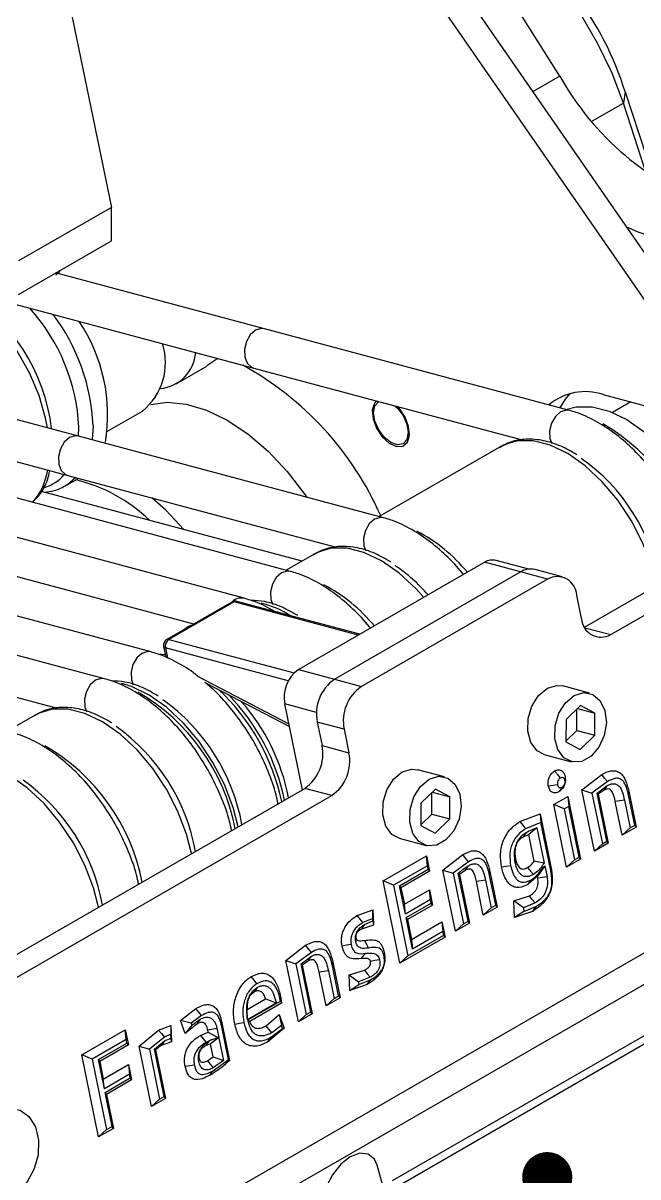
# Model space of a CAD drawing. Header units: millimetres. Extents: x 2 to 418, y 2 to 295.
# Drawn here: x 363.33 to 372.68, y 92.1 to 109.66 of the extents above; entities that cross this region are included whole.
import ezdxf

# ---------------------------------------------------------------- set-up
doc = ezdxf.new("R2010")
doc.units = ezdxf.units.MM
doc.dimstyles.new('SLDDIMSTYLE0', dxfattribs={"dimtxt": 0.18, "dimasz": 0.762, "dimexe": 0, "dimexo": 0.0625, "dimgap": 0, "dimtad": 0, "dimtih": 1, "dimtoh": 1, "dimdec": 0, "dimrnd": 1e-09, "dimzin": 0, "dimdsep": 46, "dimtxsty": 'Standard', "dimblk1": 'DOT', "dimblk2": 'DOT', "dimsah": 1, "dimcen": 0.09, "dimadec": 0, "dimazin": 0, "dimtfac": 0.762, "dimtdec": 0, "dimtofl": 0, "dimtmove": 0, "dimatfit": 3, "dimldrblk": 'DOT', "dimfxl": 1, "dimfrac": 2, "dimtolj": 1, "dimtzin": 0, "dimarcsym": 0})

# ---------------------------------------------------------------- blocks, each defined once
blk = doc.blocks.new('_Dot')
at = {"color": 0, "linetype": 'ByBlock', "lineweight": -2}
blk.add_line((-0.5, 0), (-1, 0), dxfattribs=at)
at = {"color": 0, "linetype": 'ByBlock', "const_width": 0.5}
blk.add_lwpolyline([(-0.25, 0, 1), (0.25, 0, 1)], format="xyb", close=True, dxfattribs=at)

msp = doc.modelspace()

# ---------------------------------------------------------------- linework, layer by layer
at = {"color": 7, "linetype": 'Continuous', "lineweight": 25}
for p, q in [((371.493, 108.854), (365.533, 118.361)), ((373.683, 104.86), (365.603, 116.557)), ((373.329, 104.656), (365.25, 116.353)), ((363.581, 112.203), (364.675, 106.857)), ((372.486, 108.616), (372.46, 108.443)), ((372.486, 108.616), (372.912, 107.316)), ((372.803, 107.395), (372.46, 108.443)), ((364.675, 106.857), (363.261, 106.041)), ((364.675, 106.35), (364.675, 106.857)), ((363.261, 105.533), (364.675, 106.35)), ((367.003, 105.008), (363.825, 105.859)), ((362.428, 105.592), (366.843, 104.409)), ((371.642, 103.765), (367.003, 105.008)), ((364.175, 103.375), (359.536, 104.618)), ((366.296, 104.556), (366.126, 104.444)), ((365.663, 104.17), (366.129, 104.438)), ((366.843, 104.409), (370.921, 103.317)), ((372.155, 104.008), (373.61, 103.618)), ((359.599, 103.959), (364.015, 102.776)), ((371.492, 103.806), (371.495, 103.807)), ((372.572, 103.896), (372.294, 103.736)), ((364.616, 103.45), (365.148, 103.756)), ((371.869, 100.47), (377.233, 103.567)), ((372.269, 100.355), (377.643, 103.457)), ((368.814, 102.133), (364.175, 103.375)), ((370.596, 103.218), (368.747, 102.15)), ((370.596, 103.218), (370.575, 103.205)), ((363.982, 102.622), (364.175, 102.733)), ((364.015, 102.776), (368.093, 101.684)), ((367.399, 101.316), (362.761, 102.559)), ((367.575, 101.474), (363.613, 102.535)), ((366.692, 100.908), (362.054, 102.151)), ((365.928, 100.515), (361.347, 101.742)), ((367.768, 101.585), (367.333, 101.334)), ((367.768, 101.585), (367.746, 101.572)), ((365.278, 100.092), (360.64, 101.334)), ((367.521, 99.822), (370.349, 101.455)), ((370.896, 101.308), (370.349, 101.455)), ((371.02, 101.351), (370.526, 101.483)), ((371.527, 101.234), (371.117, 101.344)), ((368.067, 99.676), (370.896, 101.308)), ((371.306, 101.199), (368.477, 99.566)), ((371.306, 101.199), (370.896, 101.308)), ((364.571, 99.683), (359.932, 100.926)), ((366.508, 100.85), (365.518, 100.279)), ((366.54, 100.853), (365.55, 100.281)), ((368.452, 100.36), (366.584, 100.86)), ((371.824, 100.598), (371.751, 100.955)), ((359.772, 100.327), (363.85, 99.235)), ((365.47, 100.172), (365.503, 100.012)), ((365.495, 100.048), (365.387, 100.057)), ((367.521, 99.822), (368.067, 99.676)), ((366.118, 99.617), (367.382, 98.957)), ((368.067, 99.676), (368.477, 99.566)), ((371.947, 99.463), (371.537, 99.573)), ((367.579, 97.993), (367.311, 99.301)), ((371.809, 99.277), (371.589, 99.061)), ((371.752, 98.896), (371.754, 99.223)), ((371.761, 99.23), (372.027, 99.158)), ((372.027, 99.158), (371.809, 99.277)), ((363.525, 99.136), (363.09, 98.885)), ((363.525, 99.136), (363.504, 99.123)), ((371.589, 99.061), (371.587, 98.725)), ((372.025, 98.822), (372.027, 99.158)), ((368.215, 98.914), (367.805, 99.024)), ((367.805, 99.024), (367.879, 98.666)), ((368.215, 98.914), (368.288, 98.557)), ((371.587, 98.733), (371.752, 98.896)), ((371.752, 98.896), (372.025, 98.822)), ((363.592, 90.209), (378.583, 98.863)), ((371.587, 98.725), (371.805, 98.606)), ((371.805, 98.606), (372.025, 98.822)), ((367.879, 98.666), (368.288, 98.557)), ((371.257, 98.53), (371.667, 98.42)), ((378.631, 98.412), (363.641, 89.758)), ((369.741, 98.19), (369.331, 98.299)), ((371.829, 97.991), (372.13, 98.226)), ((362.449, 95.032), (367.617, 98.015)), ((368.026, 97.905), (367.617, 98.015)), ((369.603, 98.004), (369.383, 97.787)), ((369.821, 97.885), (369.603, 98.004)), ((372.019, 97.06), (371.829, 97.991)), ((371.829, 97.991), (371.982, 97.944)), ((372.217, 98.118), (371.982, 97.944)), ((372.06, 97.943), (372.216, 98.056)), ((362.652, 94.803), (368.026, 97.905)), ((369.546, 97.622), (369.548, 97.949)), ((369.555, 97.956), (369.821, 97.885)), ((369.819, 97.549), (369.821, 97.885)), ((371.402, 97.768), (371.613, 97.89)), ((371.613, 97.89), (371.808, 96.938)), ((371.613, 97.89), (371.629, 97.741)), ((371.982, 97.944), (372.14, 97.172)), ((372.21, 97.213), (372.06, 97.943)), ((372.078, 97.924), (372.06, 97.943)), ((372.166, 97.985), (372.078, 97.924)), ((372.078, 97.924), (372.23, 97.182)), ((372.476, 97.837), (372.337, 97.814)), ((372.476, 97.837), (372.562, 97.416)), ((372.539, 97.91), (372.541, 97.97)), ((372.632, 97.456), (372.539, 97.91)), ((372.541, 97.97), (372.653, 97.426)), ((369.383, 97.787), (369.381, 97.451)), ((371.597, 96.816), (371.402, 97.768)), ((371.559, 97.701), (371.402, 97.768)), ((371.629, 97.741), (371.559, 97.701)), ((371.559, 97.701), (371.717, 96.928)), ((371.787, 96.969), (371.629, 97.741)), ((372.442, 97.304), (372.337, 97.814)), ((369.381, 97.46), (369.546, 97.622)), ((369.546, 97.622), (369.819, 97.549)), ((369.599, 97.332), (369.819, 97.549)), ((370.887, 97.508), (371.195, 97.625)), ((371.207, 97.497), (370.974, 97.401)), ((371.195, 97.625), (371.359, 96.822)), ((371.195, 97.625), (371.207, 97.497)), ((371.357, 96.764), (371.207, 97.497)), ((369.381, 97.451), (369.599, 97.332)), ((371.022, 97.315), (370.935, 97.274)), ((371.146, 97.413), (371.022, 97.315)), ((371.105, 96.909), (371.022, 97.315)), ((371.146, 97.413), (371.256, 96.877)), ((372.653, 97.426), (372.442, 97.304)), ((372.562, 97.416), (372.442, 97.304)), ((372.562, 97.416), (372.632, 97.456)), ((372.632, 97.456), (372.653, 97.426)), ((369.051, 97.256), (369.461, 97.146)), ((372.23, 97.182), (372.019, 97.06)), ((372.019, 97.06), (372.14, 97.172)), ((372.14, 97.172), (372.21, 97.213)), ((372.23, 97.182), (372.21, 97.213)), ((368.806, 96.606), (369.466, 96.987)), ((369.466, 96.987), (369.514, 96.753)), ((369.482, 96.838), (369.466, 96.987)), ((369.717, 96.772), (370.018, 97.007)), ((371.808, 96.938), (371.597, 96.816)), ((371.717, 96.928), (371.787, 96.969)), ((371.808, 96.938), (371.787, 96.969)), ((369.482, 96.838), (368.964, 96.539)), ((369.058, 96.532), (369.493, 96.783)), ((369.493, 96.783), (369.482, 96.838)), ((369.493, 96.783), (369.514, 96.753)), ((369.907, 95.841), (369.717, 96.772)), ((369.717, 96.772), (369.87, 96.725)), ((370.105, 96.899), (369.87, 96.725)), ((370.054, 96.766), (369.967, 96.705)), ((371.256, 96.877), (371.105, 96.909)), ((371.264, 96.837), (371.153, 96.679)), ((371.264, 96.837), (371.299, 96.667)), ((371.359, 96.822), (371.357, 96.764)), ((371.717, 96.928), (371.597, 96.816)), ((369.062, 95.353), (368.806, 96.606)), ((368.964, 96.539), (368.806, 96.606)), ((369.514, 96.753), (369.078, 96.501)), ((369.87, 96.725), (370.028, 95.953)), ((370.098, 95.993), (369.948, 96.724)), ((369.967, 96.705), (369.948, 96.724)), ((369.967, 96.705), (370.118, 95.963)), ((370.364, 96.618), (370.225, 96.595)), ((370.33, 96.085), (370.225, 96.595)), ((370.364, 96.618), (370.45, 96.197)), ((370.427, 96.691), (370.43, 96.751)), ((370.52, 96.237), (370.427, 96.691)), ((370.43, 96.751), (370.541, 96.207)), ((371.153, 96.679), (371.014, 96.555)), ((371.159, 96.646), (371.153, 96.679)), ((371.299, 96.667), (371.159, 96.646)), ((368.964, 96.539), (369.183, 95.465)), ((369.146, 96.102), (369.058, 96.532)), ((369.058, 96.532), (369.078, 96.501)), ((369.078, 96.501), (369.13, 96.251)), ((369.13, 96.251), (369.513, 96.472)), ((369.513, 96.472), (369.56, 96.238)), ((369.528, 96.323), (369.513, 96.472)), ((369.146, 96.102), (369.13, 96.251)), ((369.528, 96.323), (369.146, 96.102)), ((369.157, 96.048), (369.54, 96.269)), ((369.56, 96.238), (369.178, 96.017)), ((369.54, 96.269), (369.528, 96.323)), ((369.56, 96.238), (369.54, 96.269)), ((370.45, 96.197), (370.52, 96.237)), ((370.52, 96.237), (370.541, 96.207)), ((370.796, 96.303), (371.032, 96.378)), ((370.806, 96.049), (370.796, 96.303)), ((370.942, 96.198), (370.796, 96.303)), ((371.118, 96.271), (370.942, 96.198)), ((368.414, 96.08), (368.653, 96.164)), ((368.651, 96.035), (368.653, 96.164)), ((368.653, 96.164), (368.659, 95.933)), ((370.541, 96.207), (370.33, 96.085)), ((370.45, 96.197), (370.33, 96.085)), ((371.078, 96.143), (370.806, 96.049)), ((370.944, 96.141), (370.806, 96.049)), ((370.942, 96.198), (370.944, 96.141)), ((370.944, 96.141), (371.128, 96.215)), ((368.659, 95.933), (368.476, 95.873)), ((368.651, 96.035), (368.501, 95.973)), ((368.526, 95.944), (368.652, 95.997)), ((368.652, 95.997), (368.651, 96.035)), ((368.652, 95.997), (368.659, 95.933)), ((369.255, 95.568), (369.157, 96.048)), ((369.178, 96.017), (369.157, 96.048)), ((369.178, 96.017), (369.239, 95.717)), ((369.239, 95.717), (369.701, 95.983)), ((369.701, 95.983), (369.749, 95.75)), ((369.701, 95.983), (369.717, 95.835)), ((370.118, 95.963), (369.907, 95.841)), ((369.907, 95.841), (370.028, 95.953)), ((370.028, 95.953), (370.098, 95.993)), ((370.118, 95.963), (370.098, 95.993)), ((369.749, 95.75), (369.062, 95.353)), ((369.183, 95.465), (369.728, 95.78)), ((369.239, 95.717), (369.255, 95.568)), ((369.717, 95.835), (369.255, 95.568)), ((369.728, 95.78), (369.717, 95.835)), ((369.749, 95.75), (369.728, 95.78)), ((367.328, 95.393), (367.629, 95.627)), ((367.518, 94.462), (367.328, 95.393)), ((367.328, 95.393), (367.481, 95.346)), ((367.716, 95.519), (367.481, 95.346)), ((367.559, 95.345), (367.715, 95.458)), ((367.665, 95.387), (367.578, 95.326)), ((368.038, 95.312), (368.04, 95.372)), ((368.04, 95.372), (368.152, 94.828)), ((369.062, 95.353), (369.183, 95.465)), ((367.481, 95.346), (367.639, 94.574)), ((367.709, 94.614), (367.559, 95.345)), ((367.578, 95.326), (367.559, 95.345)), ((367.578, 95.326), (367.729, 94.584)), ((367.975, 95.239), (367.836, 95.216)), ((367.941, 94.706), (367.836, 95.216)), ((367.975, 95.239), (368.061, 94.818)), ((368.131, 94.858), (368.038, 95.312)), ((368.29, 95.177), (368.523, 95.247)), ((368.299, 94.94), (368.29, 95.177)), ((368.29, 95.177), (368.435, 95.072)), ((368.567, 95.03), (368.299, 94.94)), ((368.299, 94.94), (368.437, 95.028)), ((368.609, 95.139), (368.435, 95.072)), ((368.435, 95.072), (368.437, 95.028)), ((368.437, 95.028), (368.617, 95.101)), ((366.847, 94.914), (366.896, 94.985)), ((367.247, 94.85), (367.264, 94.744)), ((368.061, 94.818), (368.131, 94.858)), ((368.131, 94.858), (368.152, 94.828)), ((365.729, 94.48), (365.96, 94.664)), ((366.742, 94.649), (367.019, 94.809)), ((367.183, 94.746), (366.744, 94.492)), ((366.749, 94.49), (367.247, 94.777)), ((367.264, 94.744), (366.78, 94.465)), ((367.183, 94.746), (367.019, 94.809)), ((367.247, 94.777), (367.244, 94.791)), ((367.247, 94.777), (367.264, 94.744)), ((368.152, 94.828), (367.941, 94.706)), ((368.061, 94.818), (367.941, 94.706)), ((365.799, 94.286), (365.729, 94.48)), ((365.891, 94.441), (365.729, 94.48)), ((366.046, 94.556), (365.891, 94.441)), ((365.901, 94.413), (366.023, 94.5)), ((366.744, 94.492), (366.742, 94.649)), ((366.749, 94.49), (366.78, 94.465)), ((367.027, 94.403), (367.228, 94.571)), ((367.228, 94.571), (367.302, 94.366)), ((367.228, 94.571), (367.263, 94.405)), ((367.729, 94.584), (367.518, 94.462)), ((367.518, 94.462), (367.639, 94.574)), ((367.639, 94.574), (367.709, 94.614)), ((367.729, 94.584), (367.709, 94.614)), ((373.328, 94.57), (368.944, 92.039)), ((364.226, 93.961), (364.886, 94.342)), ((364.886, 94.342), (364.934, 94.109)), ((364.902, 94.194), (364.886, 94.342)), ((365.1, 94.089), (365.394, 94.337)), ((365.394, 94.337), (365.582, 94.405)), ((365.582, 94.405), (365.581, 94.273)), ((365.582, 94.405), (365.592, 94.158)), ((365.973, 94.428), (365.799, 94.286)), ((365.901, 94.413), (365.799, 94.286)), ((365.891, 94.441), (365.901, 94.413)), ((366.029, 94.255), (366.148, 94.306)), ((366.281, 94.359), (366.142, 94.335)), ((366.148, 94.306), (366.142, 94.335)), ((366.148, 94.306), (366.303, 94.217)), ((366.281, 94.359), (366.309, 94.222)), ((366.355, 94.447), (366.353, 94.387)), ((366.455, 93.887), (366.353, 94.387)), ((366.355, 94.447), (366.473, 93.874)), ((367.302, 94.366), (367.05, 94.154)), ((367.1, 94.226), (367.279, 94.361)), ((367.263, 94.405), (367.114, 94.295)), ((367.279, 94.361), (367.263, 94.405)), ((367.302, 94.366), (367.279, 94.361)), ((373.3, 94.423), (369.057, 91.973)), ((364.902, 94.194), (364.383, 93.895)), ((364.478, 93.888), (364.913, 94.139)), ((364.913, 94.139), (364.902, 94.194)), ((364.913, 94.139), (364.934, 94.109)), ((365.481, 94.229), (365.253, 94.046)), ((365.331, 94.043), (365.485, 94.171)), ((365.592, 94.158), (365.435, 94.1)), ((365.581, 94.273), (365.481, 94.229)), ((365.485, 94.171), (365.584, 94.215)), ((365.584, 94.215), (365.581, 94.273)), ((365.592, 94.158), (365.584, 94.215)), ((366.184, 94.128), (366.109, 94.096)), ((366.193, 94.185), (366.116, 94.148)), ((366.159, 94.167), (366.193, 94.185)), ((366.303, 94.217), (366.184, 94.128)), ((366.225, 93.929), (366.184, 94.128)), ((366.309, 94.222), (366.303, 94.217)), ((366.311, 94.213), (366.303, 94.217)), ((366.309, 94.222), (366.311, 94.213)), ((366.311, 94.213), (366.38, 93.874)), ((364.482, 92.709), (364.226, 93.961)), ((364.383, 93.895), (364.226, 93.961)), ((364.934, 94.109), (364.498, 93.857)), ((365.287, 93.174), (365.1, 94.089)), ((365.1, 94.089), (365.253, 94.046)), ((365.253, 94.046), (365.408, 93.286)), ((365.478, 93.326), (365.331, 94.043)), ((365.331, 94.043), (365.348, 94.033)), ((365.435, 94.1), (365.348, 94.033)), ((365.348, 94.033), (365.499, 93.296)), ((364.383, 93.895), (364.603, 92.821)), ((364.569, 93.442), (364.478, 93.888)), ((364.478, 93.888), (364.498, 93.857)), ((364.498, 93.857), (364.553, 93.59)), ((364.553, 93.59), (364.936, 93.811)), ((364.936, 93.811), (364.984, 93.577)), ((364.936, 93.811), (364.952, 93.663)), ((366.136, 93.869), (366.225, 93.929)), ((366.222, 93.718), (366.455, 93.887)), ((366.38, 93.874), (366.222, 93.761)), ((366.225, 93.929), (366.38, 93.874)), ((366.473, 93.874), (366.455, 93.887)), ((364.952, 93.663), (364.569, 93.442)), ((364.58, 93.387), (364.963, 93.608)), ((364.963, 93.608), (364.952, 93.663)), ((364.984, 93.577), (364.963, 93.608)), ((364.569, 93.442), (364.553, 93.59)), ((364.984, 93.577), (364.601, 93.356)), ((364.686, 92.869), (364.58, 93.387)), ((364.601, 93.356), (364.58, 93.387)), ((364.601, 93.356), (364.707, 92.839)), ((365.499, 93.296), (365.287, 93.174)), ((365.408, 93.286), (365.287, 93.174)), ((365.408, 93.286), (365.478, 93.326)), ((365.478, 93.326), (365.499, 93.296)), ((364.707, 92.839), (364.482, 92.709)), ((364.482, 92.709), (364.603, 92.821)), ((364.603, 92.821), (364.686, 92.869)), ((364.707, 92.839), (364.686, 92.869)), ((368.809, 91.948), (368.717, 92.282))]:
    msp.add_line(p, q, dxfattribs=at)
at = {"color": 8, "linetype": 'Continuous', "lineweight": 25}
for p, q in [((371.493, 108.854), (371.086, 108.619)), ((371.989, 108.172), (372.46, 108.443)), ((364.175, 103.375), (364.181, 103.512)), ((364.397, 103.537), (364.383, 103.319)), ((368.43, 100.347), (366.54, 100.853)), ((367.197, 100.704), (367.234, 100.686)), ((371.875, 100.46), (372.269, 100.355)), ((365.55, 100.281), (367.454, 99.771)), ((365.497, 100.151), (365.528, 100.003)), ((367.365, 99.651), (365.497, 100.151)), ((365.985, 99.721), (367.374, 98.996)), ((367.794, 99.171), (367.311, 99.301))]:
    msp.add_line(p, q, dxfattribs=at)
at = {"color": 7, "linetype": 'Continuous', "lineweight": 25, "flags": 128}
for points in [[(372.46, 108.443), (372.288, 108.899), (372.074, 109.346), (371.823, 109.778), (371.538, 110.184), (371.227, 110.556), (370.895, 110.887), (370.549, 111.17), (370.197, 111.399), (369.845, 111.57), (369.772, 111.598)], [(372.508, 106.561), (372.68, 106.483), (372.987, 106.377)], [(371.648, 104.023), (371.575, 103.936), (371.495, 103.807)], [(365.273, 103.856), (365.522, 103.89), (365.813, 103.864), (366.12, 103.773), (366.435, 103.621), (366.751, 103.41), (367.058, 103.146), (367.349, 102.835), (367.617, 102.487), (367.645, 102.446)], [(368.703, 103.911), (368.674, 103.876), (368.643, 103.772), (368.655, 103.638), (368.708, 103.496), (368.794, 103.366), (368.9, 103.269), (369.01, 103.22), (369.107, 103.225), (369.176, 103.284), (369.207, 103.389), (369.195, 103.523), (369.142, 103.665), (369.056, 103.794), (369.03, 103.823)], [(368.663, 103.731), (368.683, 103.835), (368.74, 103.901), (368.74, 103.901)], [(368.992, 103.833), (369.025, 103.802), (369.11, 103.687), (369.167, 103.556), (369.187, 103.429), (369.167, 103.325), (369.11, 103.26), (369.025, 103.243), (368.925, 103.278), (368.825, 103.359), (368.74, 103.473), (368.683, 103.604), (368.663, 103.731), (368.663, 103.731)], [(371.586, 103.78), (371.743, 103.821), (371.983, 103.821), (372.242, 103.756), (372.51, 103.627), (372.777, 103.44), (373.035, 103.2), (373.272, 102.918), (373.481, 102.602), (373.655, 102.265), (373.787, 101.918), (373.863, 101.621)], [(365.778, 101.955), (365.502, 102.248), (365.293, 102.434)], [(371.054, 98.713), (371.007, 98.884), (371.013, 99.077), (371.07, 99.267), (371.172, 99.428), (371.304, 99.538), (371.449, 99.582), (371.537, 99.573)], [(371.464, 98.604), (371.417, 98.774), (371.422, 98.968), (371.48, 99.157), (371.582, 99.318), (371.714, 99.428), (371.859, 99.472), (371.997, 99.444), (372.109, 99.349), (372.18, 99.198), (372.201, 99.013), (372.169, 98.818), (372.088, 98.64), (371.969, 98.503), (371.828, 98.424), (371.684, 98.416), (371.557, 98.479), (371.464, 98.604)], [(371.257, 98.53), (371.147, 98.588), (371.054, 98.713)], [(368.848, 97.44), (368.801, 97.611), (368.806, 97.804), (368.864, 97.994), (368.966, 98.154), (369.098, 98.264), (369.243, 98.308), (369.331, 98.299)], [(369.258, 97.33), (369.211, 97.501), (369.216, 97.694), (369.274, 97.884), (369.376, 98.044), (369.508, 98.154), (369.653, 98.198), (369.79, 98.171), (369.903, 98.075), (369.974, 97.925), (369.995, 97.74), (369.963, 97.545), (369.882, 97.367), (369.763, 97.229), (369.622, 97.151), (369.478, 97.142), (369.351, 97.205), (369.258, 97.33)], [(372.217, 98.118), (372.173, 98.172), (372.13, 98.226)], [(371.46, 98.07), (371.39, 98.059), (371.321, 98.048)], [(371.529, 98.033), (371.504, 97.998), (371.487, 97.972), (371.482, 97.965), (371.48, 97.963), (371.479, 97.962)], [(372.166, 97.985), (372.191, 98.021), (372.216, 98.056)], [(370.887, 97.508), (370.931, 97.455), (370.974, 97.401)], [(369.051, 97.256), (368.941, 97.315), (368.848, 97.44)], [(370.984, 97.345), (370.959, 97.31), (370.935, 97.274)], [(370.105, 96.899), (370.061, 96.953), (370.018, 97.007)], [(370.818, 96.943), (370.817, 96.913), (370.816, 96.883)], [(370.054, 96.766), (370.079, 96.801), (370.104, 96.837)], [(370.607, 96.82), (370.677, 96.831), (370.746, 96.842)], [(371.004, 96.811), (371.048, 96.757), (371.092, 96.703)], [(371.014, 96.555), (371.039, 96.59), (371.063, 96.625)], [(371.118, 96.271), (371.075, 96.324), (371.032, 96.378)], [(368.501, 95.973), (368.457, 96.026), (368.414, 96.08)], [(371.128, 96.215), (371.103, 96.179), (371.078, 96.143)], [(368.526, 95.944), (368.501, 95.909), (368.476, 95.873)], [(368.392, 95.744), (368.391, 95.714), (368.39, 95.685)], [(367.716, 95.519), (367.672, 95.573), (367.629, 95.627)], [(368.322, 95.637), (368.252, 95.626), (368.183, 95.614)], [(368.525, 95.701), (368.556, 95.643), (368.587, 95.585)], [(367.665, 95.387), (367.69, 95.422), (367.715, 95.458)], [(368.543, 95.504), (368.505, 95.464), (368.466, 95.424)], [(368.753, 95.406), (368.683, 95.394), (368.614, 95.381)], [(368.823, 95.512), (368.822, 95.483), (368.821, 95.454)], [(368.523, 95.247), (368.566, 95.193), (368.609, 95.139)], [(366.889, 95.042), (366.846, 95.096), (366.802, 95.15)], [(368.567, 95.03), (368.592, 95.066), (368.617, 95.101)], [(367.244, 94.791), (367.246, 94.821), (367.247, 94.85)], [(366.046, 94.556), (366.003, 94.61), (365.96, 94.664)], [(366.023, 94.5), (365.998, 94.464), (365.973, 94.428)], [(365.394, 94.337), (365.438, 94.283), (365.481, 94.229)], [(366.551, 94.428), (366.621, 94.439), (366.69, 94.45)], [(367.114, 94.295), (367.071, 94.349), (367.027, 94.403)], [(365.485, 94.171), (365.46, 94.135), (365.435, 94.1)], [(366.029, 94.255), (366.072, 94.202), (366.116, 94.148)], [(366.159, 94.167), (366.134, 94.132), (366.109, 94.096)], [(367.05, 94.154), (367.075, 94.19), (367.1, 94.226)], [(365.797, 93.785), (365.867, 93.796), (365.936, 93.807)], [(366.004, 93.857), (366.005, 93.887), (366.006, 93.917)], [(366.136, 93.869), (366.179, 93.815), (366.222, 93.761)], [(366.171, 93.647), (366.197, 93.683), (366.222, 93.718)], [(363.568, 92.658), (363.56, 92.433), (363.498, 92.212), (363.388, 92.016), (363.243, 91.869), (363.078, 91.786), (362.911, 91.776), (362.761, 91.839), (362.642, 91.97), (362.569, 92.154), (362.549, 92.371), (362.585, 92.597), (362.672, 92.809), (362.801, 92.982), (362.958, 93.099), (363.126, 93.146), (363.287, 93.119), (363.423, 93.021), (363.52, 92.861), (363.568, 92.658)], [(368.717, 92.282), (368.675, 92.373), (368.58, 92.449), (368.453, 92.461), (368.308, 92.406), (368.162, 92.293), (368.035, 92.134), (367.94, 91.949), (367.89, 91.76), (367.89, 91.59), (367.94, 91.459), (368.035, 91.384), (368.162, 91.372), (368.195, 91.379)]]:
    msp.add_lwpolyline(points, dxfattribs=at)
at = {"color": 8, "linetype": 'Continuous', "lineweight": 25, "flags": 128}
for points in [[(363.704, 103.501), (363.676, 103.648), (363.576, 103.994), (363.431, 104.339), (363.245, 104.67), (363.026, 104.977), (362.781, 105.247), (362.52, 105.471), (362.252, 105.641), (361.986, 105.75), (361.731, 105.796), (361.499, 105.775), (361.319, 105.703)], [(367.003, 105.008), (366.955, 105.013), (366.867, 104.986), (366.787, 104.916), (366.728, 104.815), (366.699, 104.698), (366.704, 104.582), (366.742, 104.486), (366.808, 104.423), (366.843, 104.409)], [(371.642, 103.765), (371.593, 103.771), (371.505, 103.743), (371.426, 103.674), (371.367, 103.573), (371.338, 103.455), (371.343, 103.339), (371.37, 103.261)], [(364.175, 103.375), (364.126, 103.38), (364.038, 103.353), (363.959, 103.283), (363.9, 103.182), (363.871, 103.065), (363.876, 102.949), (363.914, 102.853), (363.98, 102.79), (364.015, 102.776)], [(372.966, 101.103), (372.889, 101.4), (372.758, 101.747), (372.584, 102.084), (372.375, 102.4), (372.137, 102.682), (371.88, 102.922), (371.613, 103.109), (371.345, 103.238), (371.086, 103.303), (370.846, 103.303), (370.632, 103.237), (370.596, 103.218)], [(364.136, 102.744), (364.006, 102.636), (363.994, 102.629)], [(368.814, 102.133), (368.765, 102.138), (368.677, 102.11), (368.597, 102.041), (368.538, 101.94), (368.509, 101.822), (368.514, 101.707), (368.542, 101.629)], [(369.424, 100.921), (369.309, 101.05), (369.052, 101.289), (368.784, 101.476), (368.516, 101.605), (368.258, 101.671), (368.017, 101.67), (367.804, 101.604), (367.768, 101.585)], [(367.4, 101.316), (367.351, 101.321), (367.263, 101.294), (367.183, 101.225), (367.124, 101.123), (367.095, 101.006), (367.1, 100.89), (367.128, 100.812)], [(365.9, 100.499), (365.848, 100.478), (365.799, 100.441)], [(365.278, 100.092), (365.229, 100.097), (365.141, 100.069), (365.062, 100), (365.003, 99.899), (364.974, 99.781), (364.979, 99.666), (365.006, 99.588)], [(364.571, 99.683), (364.522, 99.689), (364.434, 99.661), (364.355, 99.592), (364.296, 99.491), (364.267, 99.373), (364.272, 99.257), (364.299, 99.179)], [(366.602, 97.429), (366.525, 97.726), (366.394, 98.073), (366.22, 98.41), (366.011, 98.726), (365.773, 99.009), (365.516, 99.248), (365.249, 99.435), (364.981, 99.564), (364.831, 99.61)], [(365.895, 97.021), (365.818, 97.318), (365.687, 97.665), (365.513, 98.002), (365.304, 98.318), (365.066, 98.6), (364.809, 98.84), (364.542, 99.027), (364.274, 99.156), (364.015, 99.221), (363.774, 99.221), (363.561, 99.155), (363.525, 99.136)], [(364.48, 96.205), (364.404, 96.502), (364.272, 96.848), (364.099, 97.186), (363.889, 97.501), (363.652, 97.784), (363.395, 98.023), (363.127, 98.211), (362.86, 98.34), (362.601, 98.405), (362.36, 98.405), (362.147, 98.339), (362.111, 98.319)]]:
    msp.add_lwpolyline(points, dxfattribs=at)
at = {"color": 7, "linetype": 'Continuous', "lineweight": 25}
for centre, radius, start, end in [((367.938, 107.213), 4.76, 17.1486, 57.4347), ((375.331, 111.006), 4.4, 209.2767, 250.1215), ((360.904, 103.144), 2.883, 6.78, 58.3285), ((362.076, 103.7), 2.543, 350.531, 33.9829), ((364.549, 104.493), 0.949, 309.1111, 17.685), ((365.362, 104.694), 0.597, 275.3415, 355.4403), ((364.33, 100.207), 4.852, 23.7853, 61.11), ((371.882, 103.192), 0.861, 71.4967, 130.1441), ((370.099, 100.614), 2.972, 10.1317, 54.6125), ((363.586, 100.379), 2.393, 45.8291, 76.7812), ((367.633, 99.38), 2.437, 40.3655, 56.1364), ((370.471, 101.262), 0.228, 76.0964, 122.3104), ((371.048, 101.067), 0.285, 76.096, 122.3107), ((371.454, 100.941), 0.297, 2.8757, 119.8394), ((366.558, 100.764), 0.1, 75.0042, 119.9973), ((372.121, 100.613), 0.297, 182.8754, 299.8396), ((365.568, 100.192), 0.1, 119.9973, 191.5647), ((365.622, 100.177), 0.127, 124.5338, 191.631), ((367.809, 99.403), 0.508, 124.534, 191.6309), ((368.428, 99.152), 0.635, 124.5344, 191.6305), ((368.837, 99.042), 0.635, 124.5343, 191.6308), ((363.735, 96.94), 2.972, 10.1317, 54.6125), ((364.372, 97.317), 3.046, 10.4813, 41.5757), ((363.028, 96.532), 2.972, 10.1317, 54.6125), ((367.256, 98.538), 0.635, 304.5344, 11.6305), ((367.666, 98.429), 0.635, 304.5343, 11.6306), ((361.614, 95.716), 2.972, 10.1317, 54.6125)]:
    msp.add_arc(centre, radius, start, end, dxfattribs=at)
at = {"color": 8, "linetype": 'Continuous', "lineweight": 25}
for centre, radius, start, end in [((361.283, 103.376), 2.901, 2.6938, 42.1512), ((361.354, 103.4), 3.046, 2.5891, 36.8478), ((370.609, 100.897), 3.077, 11.0446, 60.013), ((362.733, 103.012), 0.986, 319.0826, 351.0336), ((363.47, 103.21), 0.644, 286.9139, 319.461), ((368.199, 99.767), 2.435, 39.1395, 62.6302), ((366.785, 98.95), 2.435, 39.1395, 62.6302), ((366.652, 100.712), 0.2, 78.3271, 136.7578), ((366.527, 100.814), 0.0407, 72.0701, 118.1416), ((366.57, 100.805), 0.057, 76.0989, 122.3088), ((366.562, 99.307), 1.576, 57.8195, 75.6584), ((365.537, 100.243), 0.0407, 72.0701, 118.1416), ((365.5, 100.183), 0.0322, 200.554, 264.8274), ((363.538, 96.815), 3.077, 11.0446, 60.013), ((364.076, 97.146), 3.258, 11.804, 46.6722), ((364.1, 97.161), 3.28, 11.9043, 43.9852), ((362.124, 95.998), 3.077, 11.0446, 60.013)]:
    msp.add_arc(centre, radius, start, end, dxfattribs=at)
at = {"color": 7, "linetype": 'Continuous', "lineweight": 25}
for points, knots in [([(363.831, 105.83), (363.843, 105.838), (363.866, 105.854), (363.889, 105.878), (363.893, 105.894), (363.894, 105.899)], [0, 0, 0, 0, 0.416278, 0.831822, 1, 1, 1, 1]), ([(373.575, 101.455), (373.565, 101.501), (373.532, 101.665), (373.428, 101.948), (373.269, 102.293), (373.072, 102.623), (372.845, 102.927), (372.593, 103.199), (372.322, 103.43), (372.036, 103.614), (371.807, 103.718), (371.675, 103.756), (371.642, 103.765)], [0, 0, 0, 0, 0.045841, 0.159696, 0.273241, 0.38668, 0.500263, 0.614199, 0.728779, 0.844252, 0.960648, 1, 1, 1, 1]), ([(371.752, 103.093), (371.672, 103.139), (371.504, 103.236), (371.244, 103.316), (370.985, 103.338), (370.754, 103.302), (370.629, 103.23), (370.573, 103.198)], [0, 0, 0, 0, 0.194008, 0.410291, 0.624819, 0.833207, 1, 1, 1, 1]), ([(363.478, 102.367), (363.518, 102.409), (363.612, 102.505), (363.698, 102.672), (363.729, 102.802), (363.74, 102.85)], [0, 0, 0, 0, 0.325621, 0.75345, 1, 1, 1, 1]), ([(363.653, 102.524), (363.705, 102.529), (363.829, 102.54), (363.934, 102.599), (363.995, 102.633)], [0, 0, 0, 0, 0.422184, 1, 1, 1, 1]), ([(370.027, 101.269), (370.022, 101.275), (369.942, 101.383), (369.763, 101.564), (369.494, 101.798), (369.208, 101.981), (368.979, 102.085), (368.847, 102.123), (368.814, 102.133)], [0, 0, 0, 0, 0.014457, 0.239152, 0.465118, 0.692846, 0.922393, 1, 1, 1, 1]), ([(368.923, 101.46), (368.844, 101.506), (368.676, 101.604), (368.416, 101.683), (368.156, 101.705), (367.925, 101.669), (367.8, 101.597), (367.744, 101.566)], [0, 0, 0, 0, 0.194008, 0.410291, 0.624819, 0.833207, 1, 1, 1, 1]), ([(368.613, 100.452), (368.608, 100.459), (368.528, 100.567), (368.349, 100.747), (368.08, 100.982), (367.793, 101.165), (367.565, 101.268), (367.433, 101.307), (367.399, 101.316)], [0, 0, 0, 0, 0.014457, 0.239152, 0.465118, 0.692846, 0.922393, 1, 1, 1, 1]), ([(367.145, 100.71), (367.125, 100.723), (367.01, 100.799), (366.857, 100.859), (366.726, 100.898), (366.692, 100.908)], [0, 0, 0, 0, 0.133024, 0.780946, 1, 1, 1, 1]), ([(367.509, 100.644), (367.43, 100.689), (367.262, 100.786), (367.022, 100.865), (366.868, 100.871), (366.801, 100.874)], [0, 0, 0, 0, 0.336999, 0.712691, 1, 1, 1, 1]), ([(365.992, 99.718), (365.98, 99.728), (365.878, 99.816), (365.671, 99.938), (365.443, 100.044), (365.311, 100.082), (365.278, 100.092)], [0, 0, 0, 0, 0.051889, 0.45555, 0.862437, 1, 1, 1, 1]), ([(366.504, 97.373), (366.494, 97.419), (366.46, 97.582), (366.357, 97.866), (366.198, 98.211), (366.001, 98.541), (365.774, 98.845), (365.522, 99.117), (365.251, 99.348), (364.965, 99.532), (364.736, 99.636), (364.604, 99.674), (364.571, 99.683)], [0, 0, 0, 0, 0.045841, 0.159696, 0.273241, 0.38668, 0.500263, 0.614199, 0.728779, 0.844252, 0.960648, 1, 1, 1, 1]), ([(365.388, 99.419), (365.308, 99.465), (365.14, 99.562), (364.9, 99.64), (364.746, 99.646), (364.68, 99.649)], [0, 0, 0, 0, 0.336999, 0.712691, 1, 1, 1, 1]), ([(367.211, 97.781), (367.201, 97.828), (367.168, 97.991), (367.064, 98.274), (366.905, 98.619), (366.708, 98.949), (366.48, 99.252), (366.275, 99.482), (366.141, 99.592), (366.098, 99.627)], [0, 0, 0, 0, 0.068528, 0.238729, 0.408466, 0.578047, 0.747842, 0.918164, 1, 1, 1, 1]), ([(364.681, 99.011), (364.601, 99.057), (364.433, 99.154), (364.173, 99.234), (363.914, 99.256), (363.683, 99.22), (363.557, 99.148), (363.502, 99.116)], [0, 0, 0, 0, 0.194008, 0.410291, 0.624819, 0.833207, 1, 1, 1, 1]), ([(365.089, 96.556), (365.08, 96.603), (365.046, 96.766), (364.942, 97.049), (364.783, 97.395), (364.586, 97.724), (364.36, 98.029), (364.108, 98.3), (363.836, 98.532), (363.551, 98.716), (363.322, 98.819), (363.19, 98.857), (363.157, 98.867)], [0, 0, 0, 0, 0.045841, 0.159696, 0.273241, 0.38668, 0.500263, 0.614199, 0.728779, 0.844252, 0.960648, 1, 1, 1, 1]), ([(371.321, 98.048), (371.318, 98.07), (371.313, 98.103), (371.321, 98.149), (371.336, 98.194), (371.366, 98.244), (371.398, 98.268), (371.415, 98.279)], [0, 0, 0, 0, 0.2497673, 0.3752651, 0.500627, 0.7503309, 1, 1, 1, 1]), ([(371.415, 98.279), (371.432, 98.287), (371.466, 98.302), (371.508, 98.293), (371.536, 98.273), (371.559, 98.245), (371.568, 98.214), (371.573, 98.194)], [0, 0, 0, 0, 0.24966, 0.499346, 0.624723, 0.750151, 1, 1, 1, 1]), ([(371.415, 98.279), (371.415, 98.279), (371.419, 98.274), (371.434, 98.256), (371.462, 98.22), (371.487, 98.189), (371.501, 98.171)], [0, 0, 0, 0, 0.01648, 0.144801, 0.499997, 1, 1, 1, 1]), ([(371.501, 98.171), (371.497, 98.169), (371.49, 98.165), (371.477, 98.152), (371.466, 98.134), (371.458, 98.115), (371.456, 98.094), (371.458, 98.08), (371.46, 98.07)], [0, 0, 0, 0, 0.126365, 0.250905, 0.500279, 0.625929, 0.751023, 1, 1, 1, 1]), ([(371.573, 98.194), (371.576, 98.172), (371.581, 98.139), (371.573, 98.092), (371.558, 98.048), (371.528, 97.997), (371.496, 97.974), (371.479, 97.962)], [0, 0, 0, 0, 0.249859, 0.375321, 0.500692, 0.750308, 1, 1, 1, 1]), ([(371.571, 98.134), (371.569, 98.144), (371.565, 98.158), (371.555, 98.171), (371.542, 98.179), (371.524, 98.182), (371.509, 98.175), (371.501, 98.171)], [0, 0, 0, 0, 0.251397, 0.376689, 0.501603, 0.750987, 1, 1, 1, 1]), ([(371.573, 98.194), (371.573, 98.193), (371.573, 98.193), (371.573, 98.19), (371.573, 98.18), (371.572, 98.161), (371.571, 98.144), (371.571, 98.134)], [0, 0, 0, 0, 0.00485, 0.040533, 0.137386, 0.500001, 1, 1, 1, 1]), ([(372.13, 98.226), (372.177, 98.249), (372.246, 98.285), (372.34, 98.285), (372.405, 98.259), (372.456, 98.206), (372.507, 98.111), (372.528, 98.027), (372.541, 97.97)], [0, 0, 0, 0, 0.249758, 0.374849, 0.499737, 0.624735, 0.749862, 1, 1, 1, 1]), ([(372.539, 97.91), (372.528, 97.955), (372.512, 98.023), (372.475, 98.102), (372.436, 98.148), (372.384, 98.17), (372.309, 98.166), (372.253, 98.137), (372.217, 98.118)], [0, 0, 0, 0, 0.250284, 0.375173, 0.500596, 0.625166, 0.750187, 1, 1, 1, 1]), ([(371.479, 97.962), (371.462, 97.955), (371.428, 97.94), (371.386, 97.949), (371.358, 97.968), (371.335, 97.997), (371.326, 98.028), (371.321, 98.048)], [0, 0, 0, 0, 0.249703, 0.499334, 0.624689, 0.750221, 1, 1, 1, 1]), ([(371.46, 98.07), (371.462, 98.061), (371.466, 98.047), (371.475, 98.033), (371.488, 98.026), (371.507, 98.023), (371.522, 98.03), (371.529, 98.033)], [0, 0, 0, 0, 0.252754, 0.37865, 0.503487, 0.752196, 1, 1, 1, 1]), ([(371.529, 98.033), (371.533, 98.036), (371.54, 98.04), (371.554, 98.053), (371.565, 98.07), (371.572, 98.089), (371.575, 98.11), (371.572, 98.125), (371.571, 98.134)], [0, 0, 0, 0, 0.1243072, 0.2491423, 0.4981035, 0.6228246, 0.7482991, 1, 1, 1, 1]), ([(372.337, 97.814), (372.325, 97.87), (372.31, 97.939), (372.265, 97.998), (372.233, 98.008), (372.199, 98.002), (372.177, 97.991), (372.166, 97.985)], [0, 0, 0, 0, 0.4995378, 0.6246294, 0.7495017, 0.8746514, 1, 1, 1, 1]), ([(372.216, 98.056), (372.232, 98.064), (372.263, 98.08), (372.312, 98.089), (372.358, 98.079), (372.409, 98.038), (372.45, 97.953), (372.467, 97.876), (372.476, 97.837)], [0, 0, 0, 0, 0.125319, 0.250715, 0.37579, 0.500865, 0.749544, 1, 1, 1, 1]), ([(370.607, 96.82), (370.598, 96.886), (370.584, 96.984), (370.605, 97.124), (370.636, 97.226), (370.684, 97.318), (370.765, 97.424), (370.838, 97.475), (370.887, 97.508)], [0, 0, 0, 0, 0.249666, 0.374854, 0.500006, 0.62515, 0.750346, 1, 1, 1, 1]), ([(370.974, 97.401), (370.934, 97.374), (370.874, 97.333), (370.808, 97.248), (370.768, 97.173), (370.742, 97.09), (370.727, 96.976), (370.739, 96.896), (370.746, 96.842)], [0, 0, 0, 0, 0.249661, 0.374893, 0.499509, 0.624718, 0.750159, 1, 1, 1, 1]), ([(370.816, 96.883), (370.81, 96.927), (370.798, 97.013), (370.818, 97.131), (370.855, 97.216), (370.904, 97.289), (370.952, 97.323), (370.984, 97.345)], [0, 0, 0, 0, 0.252023, 0.502565, 0.62894, 0.754712, 1, 1, 1, 1]), ([(370.984, 97.345), (371.011, 97.359), (371.044, 97.377), (371.078, 97.39), (371.087, 97.393), (371.094, 97.395), (371.1, 97.397), (371.105, 97.399), (371.105, 97.399), (371.106, 97.399), (371.11, 97.401), (371.123, 97.405), (371.136, 97.41), (371.146, 97.413)], [0, 0, 0, 0, 0.499848, 0.624864, 0.62916, 0.661479, 0.749909, 0.750032, 0.751122, 0.754257, 0.766295, 0.813438, 1, 1, 1, 1]), ([(370.935, 97.274), (370.911, 97.258), (370.876, 97.234), (370.841, 97.181), (370.816, 97.119), (370.805, 97.034), (370.814, 96.973), (370.818, 96.943)], [0, 0, 0, 0, 0.249689, 0.374897, 0.50013, 0.749736, 1, 1, 1, 1]), ([(370.018, 97.007), (370.065, 97.03), (370.135, 97.066), (370.228, 97.066), (370.293, 97.04), (370.344, 96.987), (370.395, 96.892), (370.416, 96.807), (370.43, 96.751)], [0, 0, 0, 0, 0.249758, 0.374849, 0.499737, 0.624735, 0.749862, 1, 1, 1, 1]), ([(370.427, 96.691), (370.416, 96.736), (370.4, 96.804), (370.363, 96.883), (370.324, 96.928), (370.272, 96.95), (370.197, 96.947), (370.142, 96.918), (370.105, 96.899)], [0, 0, 0, 0, 0.2502842, 0.3751726, 0.5005957, 0.6251659, 0.7501874, 1, 1, 1, 1]), ([(370.818, 96.943), (370.825, 96.916), (370.834, 96.877), (370.857, 96.832), (370.879, 96.806), (370.907, 96.789), (370.95, 96.784), (370.983, 96.8), (371.004, 96.811)], [0, 0, 0, 0, 0.2502778, 0.3755083, 0.5006283, 0.6256072, 0.7506399, 1, 1, 1, 1]), ([(369.948, 96.724), (369.958, 96.731), (369.969, 96.741), (369.982, 96.75), (369.985, 96.753), (369.986, 96.754), (369.999, 96.764), (370.038, 96.795), (370.077, 96.82), (370.104, 96.837)], [0, 0, 0, 0, 0.183415, 0.231338, 0.244352, 0.248123, 0.250069, 0.500136, 1, 1, 1, 1]), ([(370.225, 96.595), (370.213, 96.651), (370.198, 96.72), (370.153, 96.778), (370.121, 96.789), (370.087, 96.783), (370.065, 96.772), (370.054, 96.766)], [0, 0, 0, 0, 0.4995377, 0.6246294, 0.749502, 0.8746512, 1, 1, 1, 1]), ([(370.104, 96.837), (370.12, 96.845), (370.151, 96.861), (370.2, 96.87), (370.246, 96.859), (370.297, 96.819), (370.338, 96.734), (370.355, 96.657), (370.364, 96.618)], [0, 0, 0, 0, 0.125319, 0.250715, 0.37579, 0.500865, 0.749544, 1, 1, 1, 1]), ([(371.014, 96.555), (370.968, 96.533), (370.898, 96.5), (370.807, 96.509), (370.746, 96.539), (370.695, 96.592), (370.642, 96.681), (370.621, 96.764), (370.607, 96.82)], [0, 0, 0, 0, 0.24937, 0.37444, 0.499487, 0.624634, 0.749875, 1, 1, 1, 1]), ([(370.746, 96.842), (370.757, 96.798), (370.773, 96.732), (370.813, 96.659), (370.851, 96.615), (370.899, 96.588), (370.972, 96.581), (371.027, 96.608), (371.063, 96.625)], [0, 0, 0, 0, 0.249298, 0.374608, 0.49914, 0.624342, 0.749697, 1, 1, 1, 1]), ([(371.092, 96.703), (371.06, 96.688), (371.013, 96.667), (370.952, 96.673), (370.91, 96.694), (370.876, 96.729), (370.84, 96.789), (370.825, 96.846), (370.816, 96.883)], [0, 0, 0, 0, 0.2497787, 0.3747899, 0.499802, 0.6250984, 0.750368, 1, 1, 1, 1]), ([(371.004, 96.811), (371.023, 96.823), (371.061, 96.848), (371.09, 96.889), (371.105, 96.909)], [0, 0, 0, 0, 0.4998222, 1, 1, 1, 1]), ([(371.063, 96.625), (371.101, 96.653), (371.138, 96.68), (371.17, 96.719), (371.172, 96.722), (371.181, 96.732), (371.211, 96.771), (371.241, 96.808), (371.264, 96.837)], [0, 0, 0, 0, 0.497617, 0.498815, 0.508021, 0.533395, 0.629051, 1, 1, 1, 1]), ([(371.359, 96.822), (371.37, 96.757), (371.386, 96.658), (371.371, 96.517), (371.34, 96.414), (371.288, 96.323), (371.202, 96.224), (371.127, 96.176), (371.078, 96.143)], [0, 0, 0, 0, 0.24987, 0.374951, 0.499886, 0.624862, 0.750003, 1, 1, 1, 1]), ([(371.256, 96.877), (371.247, 96.865), (371.235, 96.849), (371.224, 96.832), (371.22, 96.827), (371.219, 96.826), (371.207, 96.808), (371.169, 96.758), (371.123, 96.725), (371.092, 96.703)], [0, 0, 0, 0, 0.184045, 0.232125, 0.24518, 0.248961, 0.250911, 0.501053, 1, 1, 1, 1]), ([(371.128, 96.215), (371.169, 96.241), (371.23, 96.28), (371.302, 96.358), (371.346, 96.431), (371.37, 96.516), (371.379, 96.631), (371.366, 96.711), (371.357, 96.764)], [0, 0, 0, 0, 0.250369, 0.375575, 0.500445, 0.624928, 0.750055, 1, 1, 1, 1]), ([(371.032, 96.378), (371.052, 96.391), (371.082, 96.41), (371.118, 96.447), (371.142, 96.481), (371.157, 96.522), (371.168, 96.579), (371.163, 96.619), (371.159, 96.646)], [0, 0, 0, 0, 0.250235, 0.375435, 0.500449, 0.625577, 0.750748, 1, 1, 1, 1]), ([(371.299, 96.667), (371.303, 96.628), (371.31, 96.569), (371.294, 96.487), (371.273, 96.427), (371.242, 96.375), (371.191, 96.318), (371.147, 96.289), (371.118, 96.271)], [0, 0, 0, 0, 0.249418, 0.374942, 0.499974, 0.625811, 0.751143, 1, 1, 1, 1]), ([(368.183, 95.614), (368.179, 95.637), (368.172, 95.683), (368.176, 95.757), (368.194, 95.83), (368.235, 95.92), (368.309, 96.013), (368.379, 96.058), (368.414, 96.08)], [0, 0, 0, 0, 0.125199, 0.2502677, 0.375351, 0.5004835, 0.7498201, 1, 1, 1, 1]), ([(368.501, 95.973), (368.475, 95.956), (368.423, 95.924), (368.366, 95.86), (368.333, 95.796), (368.317, 95.742), (368.313, 95.687), (368.319, 95.654), (368.322, 95.637)], [0, 0, 0, 0, 0.250192, 0.499189, 0.624347, 0.749498, 0.874703, 1, 1, 1, 1]), ([(368.39, 95.685), (368.388, 95.698), (368.384, 95.724), (368.388, 95.766), (368.399, 95.807), (368.423, 95.857), (368.467, 95.907), (368.506, 95.932), (368.526, 95.944)], [0, 0, 0, 0, 0.126074, 0.250984, 0.376068, 0.501314, 0.750665, 1, 1, 1, 1]), ([(368.476, 95.873), (368.454, 95.86), (368.427, 95.843), (368.404, 95.811), (368.398, 95.8), (368.396, 95.793), (368.392, 95.782), (368.389, 95.765), (368.391, 95.751), (368.392, 95.744)], [0, 0, 0, 0, 0.49872, 0.624108, 0.686847, 0.716792, 0.749579, 0.874889, 1, 1, 1, 1]), ([(368.392, 95.744), (368.394, 95.736), (368.397, 95.724), (368.405, 95.712), (368.42, 95.699), (368.461, 95.693), (368.5, 95.698), (368.525, 95.701)], [0, 0, 0, 0, 0.125075, 0.187652, 0.250374, 0.499618, 1, 1, 1, 1]), ([(368.525, 95.701), (368.557, 95.705), (368.622, 95.712), (368.703, 95.706), (368.757, 95.668), (368.799, 95.611), (368.814, 95.552), (368.823, 95.512)], [0, 0, 0, 0, 0.250597, 0.500226, 0.625284, 0.750254, 1, 1, 1, 1]), ([(367.629, 95.627), (367.676, 95.651), (367.745, 95.686), (367.839, 95.687), (367.904, 95.661), (367.955, 95.608), (368.006, 95.513), (368.027, 95.428), (368.04, 95.372)], [0, 0, 0, 0, 0.2497576, 0.3748487, 0.499737, 0.6247353, 0.7498616, 1, 1, 1, 1]), ([(368.038, 95.312), (368.027, 95.357), (368.011, 95.425), (367.974, 95.503), (367.935, 95.549), (367.883, 95.571), (367.808, 95.568), (367.753, 95.539), (367.716, 95.519)], [0, 0, 0, 0, 0.250284, 0.375173, 0.500596, 0.625166, 0.750187, 1, 1, 1, 1]), ([(368.466, 95.424), (368.436, 95.421), (368.374, 95.416), (368.298, 95.43), (368.248, 95.468), (368.207, 95.521), (368.192, 95.577), (368.183, 95.614)], [0, 0, 0, 0, 0.2506408, 0.5001987, 0.6253075, 0.7504042, 1, 1, 1, 1]), ([(368.322, 95.637), (368.329, 95.608), (368.34, 95.565), (368.373, 95.526), (368.434, 95.491), (368.495, 95.498), (368.543, 95.504)], [0, 0, 0, 0, 0.2496532, 0.3742572, 0.4993999, 1, 1, 1, 1]), ([(368.587, 95.585), (368.546, 95.579), (368.494, 95.572), (368.439, 95.596), (368.416, 95.618), (368.399, 95.648), (368.393, 95.673), (368.39, 95.685)], [0, 0, 0, 0, 0.500249, 0.625378, 0.749398, 0.874452, 1, 1, 1, 1]), ([(368.821, 95.454), (368.814, 95.485), (368.803, 95.531), (368.768, 95.574), (368.701, 95.604), (368.637, 95.593), (368.587, 95.585)], [0, 0, 0, 0, 0.252687, 0.378691, 0.504236, 1, 1, 1, 1]), ([(367.836, 95.216), (367.824, 95.271), (367.809, 95.341), (367.764, 95.399), (367.732, 95.41), (367.698, 95.404), (367.676, 95.392), (367.665, 95.387)], [0, 0, 0, 0, 0.4995378, 0.6246294, 0.7495017, 0.8746509, 1, 1, 1, 1]), ([(367.715, 95.458), (367.731, 95.466), (367.762, 95.482), (367.811, 95.491), (367.857, 95.48), (367.908, 95.44), (367.949, 95.354), (367.966, 95.277), (367.975, 95.239)], [0, 0, 0, 0, 0.125319, 0.250715, 0.37579, 0.500865, 0.749544, 1, 1, 1, 1]), ([(368.614, 95.381), (368.611, 95.389), (368.606, 95.405), (368.583, 95.422), (368.536, 95.429), (368.494, 95.426), (368.466, 95.424)], [0, 0, 0, 0, 0.1244453, 0.2495461, 0.4994069, 1, 1, 1, 1]), ([(368.523, 95.247), (368.546, 95.261), (368.575, 95.278), (368.602, 95.309), (368.61, 95.323), (368.616, 95.338), (368.618, 95.359), (368.615, 95.374), (368.614, 95.381)], [0, 0, 0, 0, 0.499482, 0.624587, 0.687289, 0.74994, 0.874895, 1, 1, 1, 1]), ([(368.543, 95.504), (368.585, 95.507), (368.638, 95.512), (368.696, 95.491), (368.722, 95.471), (368.742, 95.443), (368.749, 95.418), (368.753, 95.406)], [0, 0, 0, 0, 0.4990057, 0.624564, 0.7490729, 0.8742839, 1, 1, 1, 1]), ([(368.823, 95.512), (368.827, 95.488), (368.835, 95.44), (368.831, 95.361), (368.809, 95.283), (368.761, 95.191), (368.678, 95.1), (368.604, 95.054), (368.567, 95.03)], [0, 0, 0, 0, 0.125158, 0.250204, 0.375142, 0.500206, 0.749689, 1, 1, 1, 1]), ([(368.753, 95.406), (368.755, 95.392), (368.759, 95.365), (368.757, 95.321), (368.746, 95.278), (368.719, 95.225), (368.671, 95.177), (368.63, 95.152), (368.609, 95.139)], [0, 0, 0, 0, 0.1247003, 0.2500624, 0.3754055, 0.5003011, 0.7499091, 1, 1, 1, 1]), ([(368.617, 95.101), (368.645, 95.118), (368.7, 95.153), (368.765, 95.217), (368.806, 95.282), (368.826, 95.339), (368.83, 95.399), (368.824, 95.435), (368.821, 95.454)], [0, 0, 0, 0, 0.250208, 0.499441, 0.624764, 0.749487, 0.874351, 1, 1, 1, 1]), ([(366.802, 95.15), (366.853, 95.174), (366.929, 95.209), (367.029, 95.196), (367.096, 95.162), (367.152, 95.103), (367.209, 95.003), (367.232, 94.911), (367.247, 94.85)], [0, 0, 0, 0, 0.249247, 0.374334, 0.49948, 0.624589, 0.749835, 1, 1, 1, 1]), ([(366.551, 94.428), (366.541, 94.494), (366.522, 94.625), (366.553, 94.807), (366.607, 94.938), (366.662, 95.026), (366.728, 95.1), (366.777, 95.133), (366.802, 95.15)], [0, 0, 0, 0, 0.249922, 0.499306, 0.624474, 0.749627, 0.874812, 1, 1, 1, 1]), ([(366.889, 95.042), (366.869, 95.029), (366.828, 95.001), (366.775, 94.941), (366.73, 94.868), (366.688, 94.759), (366.665, 94.611), (366.682, 94.504), (366.69, 94.45)], [0, 0, 0, 0, 0.124749, 0.249864, 0.375275, 0.500445, 0.750315, 1, 1, 1, 1]), ([(367.244, 94.791), (367.232, 94.841), (367.214, 94.916), (367.17, 95), (367.127, 95.05), (367.073, 95.08), (366.992, 95.091), (366.93, 95.062), (366.889, 95.042)], [0, 0, 0, 0, 0.250605, 0.376149, 0.501648, 0.626826, 0.751936, 1, 1, 1, 1]), ([(366.896, 94.985), (366.914, 94.994), (366.948, 95.011), (367, 95.016), (367.049, 95.002), (367.092, 94.971), (367.125, 94.925), (367.156, 94.849), (367.172, 94.787), (367.183, 94.746)], [0, 0, 0, 0, 0.125292, 0.249888, 0.374716, 0.499627, 0.624466, 0.749154, 1, 1, 1, 1]), ([(366.744, 94.492), (366.735, 94.585), (366.723, 94.701), (366.768, 94.84), (366.802, 94.901), (366.846, 94.952), (366.88, 94.974), (366.896, 94.985)], [0, 0, 0, 0, 0.49864, 0.62394, 0.749227, 0.874112, 1, 1, 1, 1]), ([(366.847, 94.914), (366.828, 94.901), (366.8, 94.882), (366.772, 94.839), (366.75, 94.791), (366.738, 94.725), (366.741, 94.674), (366.742, 94.649)], [0, 0, 0, 0, 0.2493195, 0.3746372, 0.4999886, 0.7495122, 1, 1, 1, 1]), ([(367.019, 94.809), (367.012, 94.831), (367.002, 94.864), (366.979, 94.899), (366.957, 94.919), (366.931, 94.931), (366.894, 94.937), (366.866, 94.923), (366.847, 94.914)], [0, 0, 0, 0, 0.250086, 0.375293, 0.5006, 0.625737, 0.751068, 1, 1, 1, 1]), ([(365.96, 94.664), (366.003, 94.686), (366.068, 94.72), (366.157, 94.727), (366.22, 94.71), (366.272, 94.666), (366.323, 94.58), (366.342, 94.5), (366.355, 94.447)], [0, 0, 0, 0, 0.249974, 0.375095, 0.499988, 0.624932, 0.749974, 1, 1, 1, 1]), ([(366.023, 94.5), (366.051, 94.513), (366.093, 94.534), (366.149, 94.535), (366.188, 94.521), (366.222, 94.493), (366.258, 94.443), (366.272, 94.392), (366.281, 94.359)], [0, 0, 0, 0, 0.249689, 0.374902, 0.499574, 0.624941, 0.750295, 1, 1, 1, 1]), ([(366.353, 94.387), (366.343, 94.429), (366.328, 94.492), (366.291, 94.563), (366.251, 94.6), (366.201, 94.61), (366.131, 94.601), (366.08, 94.574), (366.046, 94.556)], [0, 0, 0, 0, 0.250215, 0.375481, 0.50029, 0.625093, 0.750082, 1, 1, 1, 1]), ([(367.114, 94.295), (367.075, 94.276), (367.016, 94.247), (366.936, 94.244), (366.88, 94.26), (366.83, 94.296), (366.782, 94.371), (366.762, 94.442), (366.749, 94.49)], [0, 0, 0, 0, 0.247928, 0.374025, 0.499393, 0.624617, 0.74985, 1, 1, 1, 1]), ([(366.142, 94.335), (366.136, 94.357), (366.128, 94.391), (366.105, 94.426), (366.083, 94.446), (366.057, 94.455), (366.019, 94.452), (365.991, 94.438), (365.973, 94.428)], [0, 0, 0, 0, 0.249907, 0.375141, 0.500265, 0.625104, 0.750168, 1, 1, 1, 1]), ([(367.05, 94.154), (366.996, 94.128), (366.914, 94.088), (366.806, 94.09), (366.73, 94.114), (366.664, 94.166), (366.595, 94.265), (366.569, 94.362), (366.551, 94.428)], [0, 0, 0, 0, 0.249672, 0.374875, 0.499975, 0.625076, 0.750231, 1, 1, 1, 1]), ([(366.69, 94.45), (366.704, 94.396), (366.726, 94.315), (366.781, 94.233), (366.835, 94.189), (366.898, 94.17), (366.988, 94.17), (367.055, 94.203), (367.1, 94.226)], [0, 0, 0, 0, 0.2494469, 0.3746808, 0.499635, 0.6246752, 0.7498835, 1, 1, 1, 1]), ([(366.78, 94.465), (366.785, 94.451), (366.794, 94.424), (366.819, 94.393), (366.849, 94.372), (366.894, 94.359), (366.956, 94.366), (367.004, 94.39), (367.027, 94.403)], [0, 0, 0, 0, 0.125073, 0.250139, 0.375121, 0.500268, 0.749818, 1, 1, 1, 1]), ([(365.797, 93.785), (365.793, 93.808), (365.786, 93.854), (365.788, 93.928), (365.805, 94.003), (365.846, 94.095), (365.923, 94.186), (365.993, 94.232), (366.029, 94.255)], [0, 0, 0, 0, 0.125214, 0.250315, 0.375407, 0.500453, 0.749736, 1, 1, 1, 1]), ([(366.116, 94.148), (366.089, 94.131), (366.037, 94.097), (365.978, 94.035), (365.944, 93.969), (365.929, 93.914), (365.927, 93.859), (365.933, 93.824), (365.936, 93.807)], [0, 0, 0, 0, 0.250073, 0.498889, 0.624722, 0.749841, 0.874771, 1, 1, 1, 1]), ([(366.004, 93.857), (366.002, 93.872), (365.997, 93.903), (365.999, 93.953), (366.011, 94.002), (366.031, 94.047), (366.058, 94.087), (366.1, 94.131), (366.135, 94.153), (366.159, 94.167)], [0, 0, 0, 0, 0.125588, 0.250783, 0.375383, 0.500084, 0.625186, 0.750603, 1, 1, 1, 1]), ([(366.303, 94.217), (366.289, 94.214), (366.272, 94.209), (366.253, 94.205), (366.249, 94.203), (366.248, 94.203), (366.247, 94.203), (366.247, 94.203), (366.229, 94.198), (366.211, 94.191), (366.193, 94.185)], [0, 0, 0, 0, 0.373172, 0.467469, 0.491549, 0.497818, 0.49951, 0.499995, 0.500242, 1, 1, 1, 1]), ([(366.109, 94.096), (366.095, 94.088), (366.066, 94.07), (366.033, 94.038), (366.013, 94.004), (366.004, 93.975), (366.002, 93.944), (366.005, 93.926), (366.006, 93.917)], [0, 0, 0, 0, 0.250335, 0.49991, 0.625095, 0.750203, 0.874946, 1, 1, 1, 1]), ([(366.171, 93.647), (366.133, 93.627), (366.057, 93.587), (365.956, 93.574), (365.886, 93.606), (365.829, 93.667), (365.81, 93.738), (365.797, 93.785)], [0, 0, 0, 0, 0.250678, 0.500173, 0.625259, 0.750438, 1, 1, 1, 1]), ([(365.936, 93.807), (365.945, 93.772), (365.959, 93.718), (366.002, 93.672), (366.059, 93.656), (366.135, 93.672), (366.193, 93.703), (366.222, 93.718)], [0, 0, 0, 0, 0.247539, 0.372762, 0.498112, 0.748385, 1, 1, 1, 1]), ([(366.222, 93.761), (366.199, 93.75), (366.165, 93.733), (366.119, 93.728), (366.085, 93.734), (366.056, 93.751), (366.023, 93.789), (366.012, 93.83), (366.004, 93.857)], [0, 0, 0, 0, 0.250231, 0.37526, 0.501045, 0.625878, 0.7509, 1, 1, 1, 1]), ([(366.006, 93.917), (366.011, 93.9), (366.017, 93.876), (366.036, 93.853), (366.061, 93.844), (366.096, 93.849), (366.123, 93.863), (366.136, 93.869)], [0, 0, 0, 0, 0.2496447, 0.3748796, 0.5000533, 0.7496634, 1, 1, 1, 1]), ([(366.473, 93.874), (366.424, 93.83), (366.328, 93.743), (366.224, 93.679), (366.171, 93.647)], [0, 0, 0, 0, 0.500103, 1, 1, 1, 1])]:
    msp.add_open_spline(points, degree=3, knots=knots, dxfattribs=at)

# ---------------------------------------------------------------- leaders
at = {"color": 7, "linetype": 'Continuous', "lineweight": 0}
msp.add_leader([(371.302, 92.098), (380.297, 78.035)], dimstyle='SLDDIMSTYLE0', dxfattribs=at)

doc.saveas('drawing.dxf')
